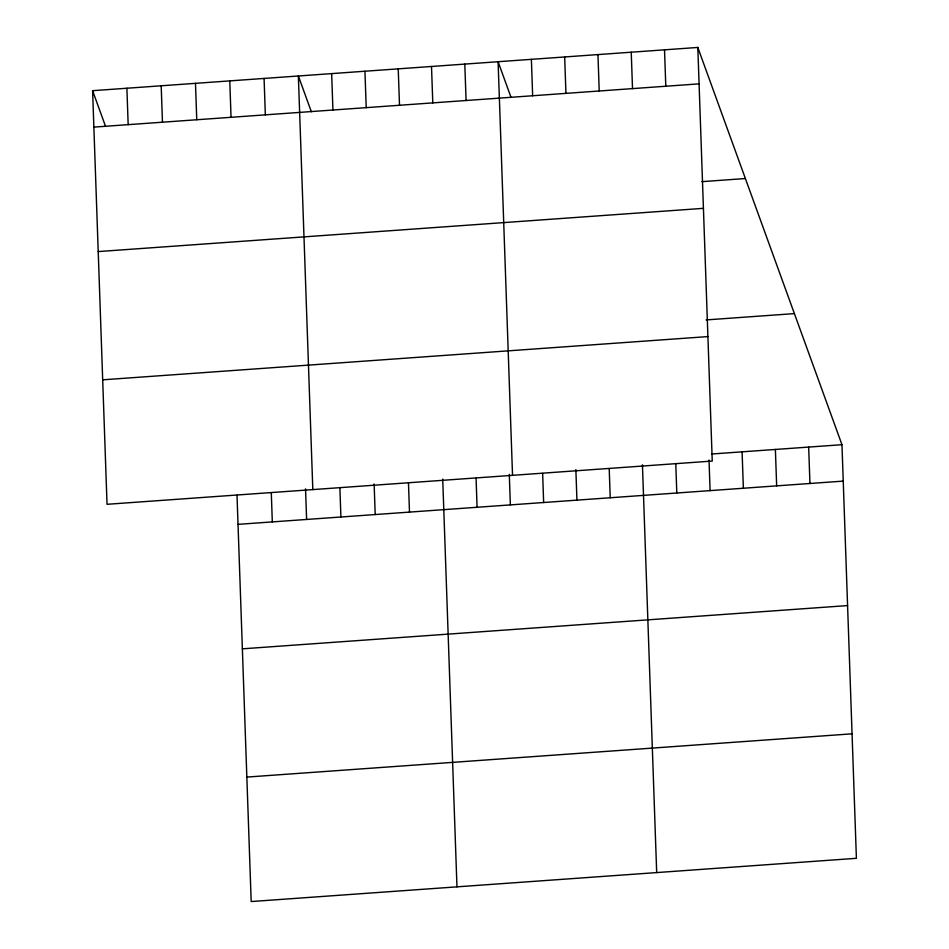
<?xml version="1.0" encoding="UTF-8"?>
<svg xmlns="http://www.w3.org/2000/svg" width="949" height="949" viewBox="0 0 949 949"><rect width="100%" height="100%" fill="white"/><g stroke="black" fill="none" stroke-linecap="round" stroke-linejoin="round"><path stroke-width="1.42" d="M697.812 47.45L712.248 461.06L107.035 504.299L92.599 90.689L697.812 47.45L841.965 444.701L856.401 858.311L251.188 901.55L237.001 495.224M93.868 127.107L699.081 83.856M701.963 181.65L745.38 178.542M98.221 251.58L703.423 208.341M706.103 319.92L794.384 313.609M102.694 379.825L707.907 336.587M711.703 454.002L841.965 444.701M238.021 524.358L843.234 481.107M242.363 648.831L847.576 605.581M246.847 777.077L852.06 733.826M511.06 97.474L498.095 61.721L512.531 475.33M311.343 111.745L298.366 75.991L312.814 489.601M92.599 90.689L105.576 126.442M808.667 447.074L809.948 483.492M775.38 449.458L776.662 485.864M742.094 451.831L743.375 488.249M709.022 460.04L710.089 490.621M664.525 49.834L665.795 86.24M675.783 463.871L676.803 493.006M631.239 52.207L632.509 88.613M642.437 464.796L656.684 872.582M597.953 54.591L599.222 90.997M609.211 468.628L610.219 497.762M564.667 56.964L565.936 93.37M575.865 469.553L576.933 500.135M531.381 59.348L532.65 95.754M542.638 473.385L543.647 502.519M509.293 474.31L510.36 504.892M464.808 64.105L466.078 100.511M476.066 478.142L477.074 507.276M431.51 66.477L432.791 102.883M442.72 479.067L456.967 886.852M398.224 68.862L399.505 105.268M408.473 482.97L409.493 512.104M364.938 71.234L366.219 107.64M374.131 483.966L375.199 514.548M331.652 73.619L332.933 110.025M339.884 487.869L340.905 517.003M305.542 488.865L306.61 519.459M264.071 78.447L265.34 114.853M271.295 492.78L272.316 521.903M229.777 80.89L231.046 117.308M195.482 83.346L196.751 119.752M161.188 85.79L162.457 122.207M126.893 88.245L128.162 124.651"/></g></svg>
